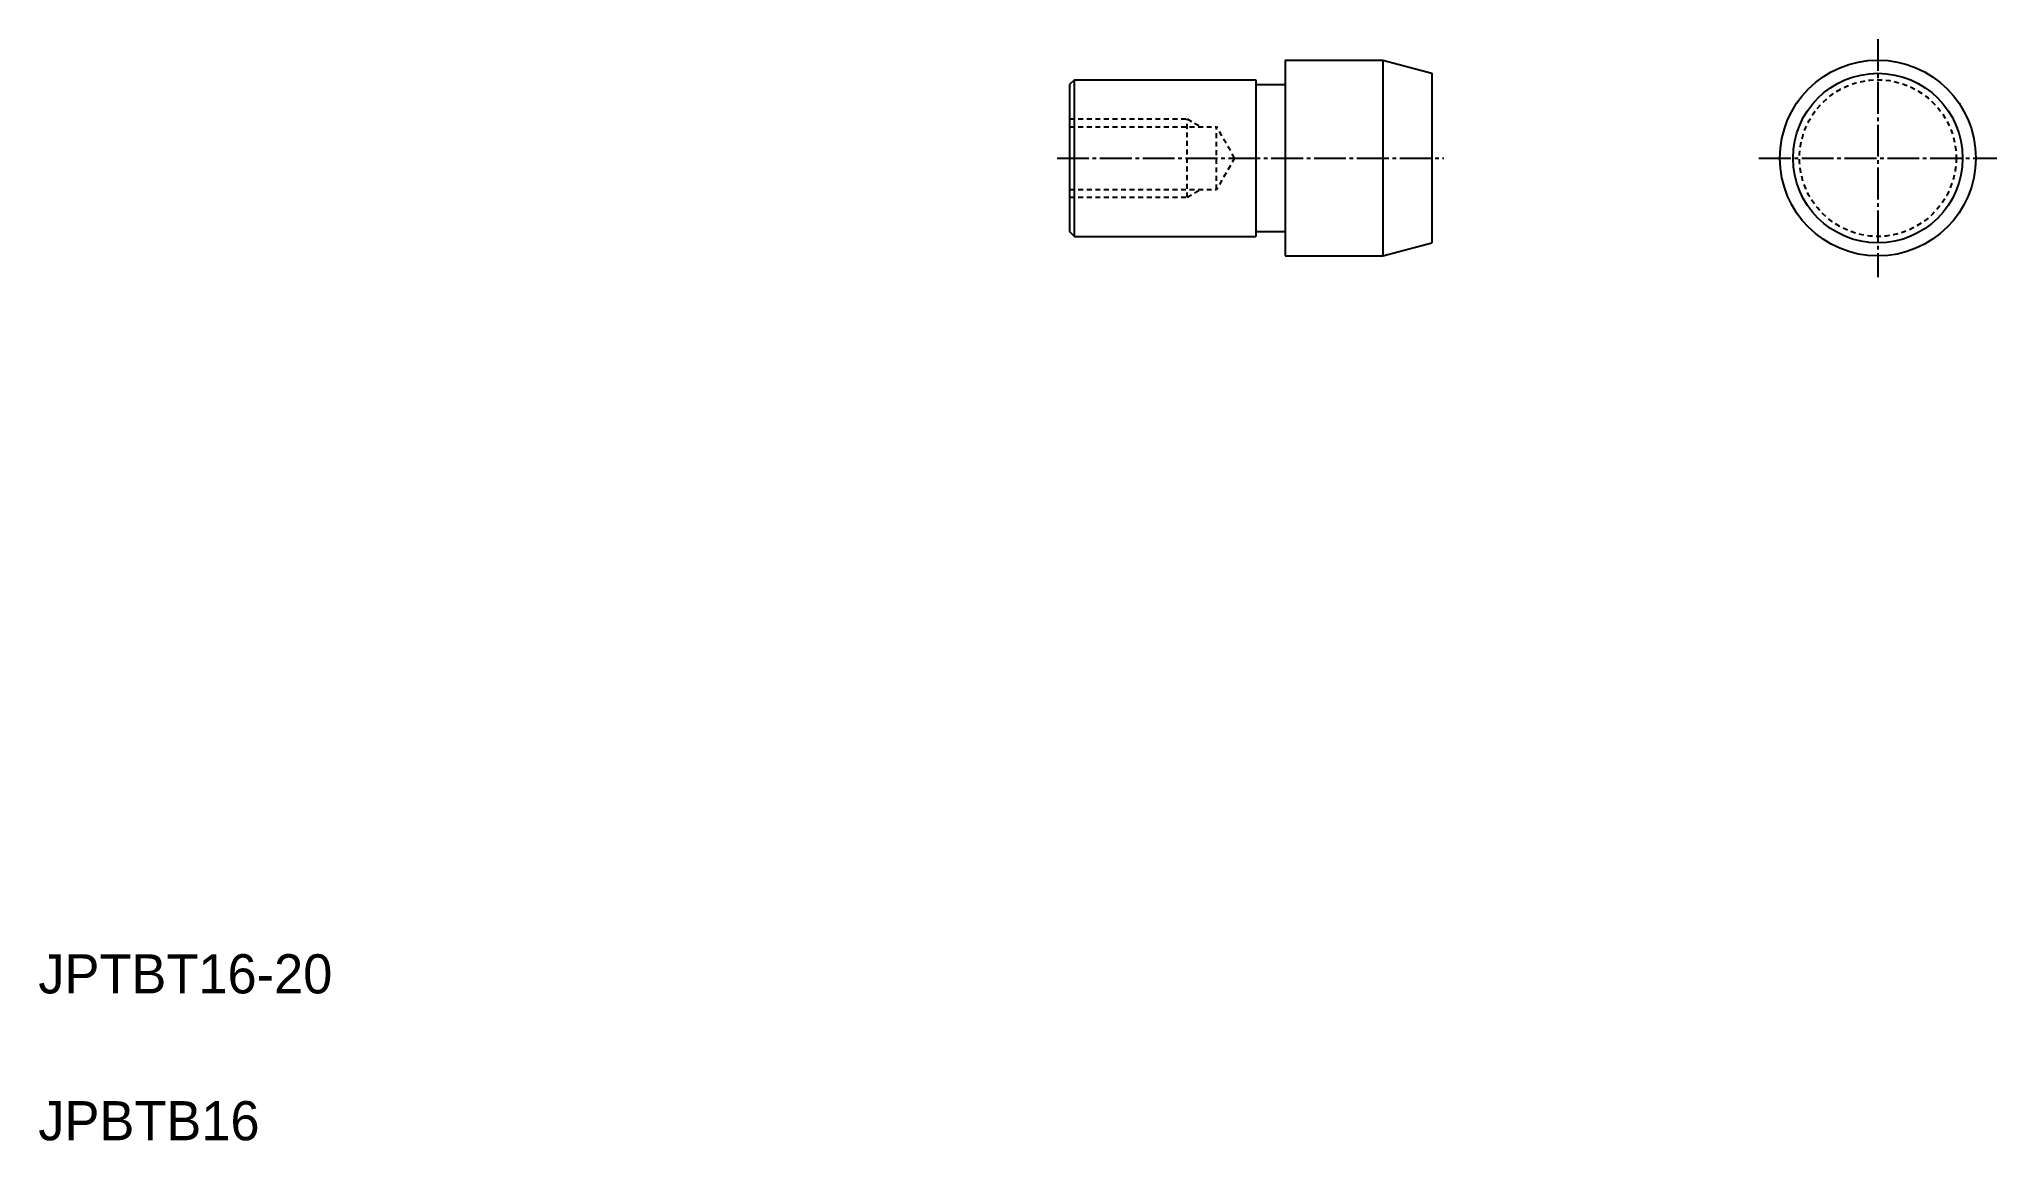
# Model space of a CAD drawing. Extents: x 10 to 210, y 10 to 122.
import ezdxf

# ---------------------------------------------------------------- set-up
doc = ezdxf.new("R2010")
doc.units = 0
doc.header["$LTSCALE"] = 0.25
doc.linetypes.add('CENTER', pattern=[17.5, 13, -1.5, 1.5, -1.5])
doc.linetypes.add('DASHED', pattern=[3.5, 2, -1.5])
doc.layers.get('0').update_dxf_attribs({"linetype": 'CONTINUOUS'})
doc.layers.add('CENTER', color=1, linetype='CENTER')
doc.styles.get("Standard").update_dxf_attribs({"font": 'txt', "height": 3.2})

msp = doc.modelspace()

# ---------------------------------------------------------------- linework, layer by layer
at = {"linetype": 'CONTINUOUS'}
for p, q in [((137.33, 120.31), (137.33, 100.31)), ((137.33, 120.31), (147.33, 120.31)), ((147.33, 120.31), (147.33, 100.31)), ((115.83, 118.31), (115.33, 117.81)), ((115.83, 102.31), (115.83, 118.31)), ((115.83, 118.31), (134.33, 118.31)), ((134.33, 118.31), (134.33, 102.31)), ((152.33, 118.97), (152.33, 101.65)), ((115.33, 117.81), (115.33, 102.81)), ((134.33, 117.81), (137.33, 117.81)), ((115.33, 102.81), (115.83, 102.31)), ((115.83, 102.31), (134.33, 102.31)), ((134.33, 102.81), (137.33, 102.81)), ((137.33, 100.31), (147.33, 100.31))]:
    msp.add_line(p, q, dxfattribs=at)
for p, q in [((147.33, 120.31), (152.33, 118.97)), ((152.33, 114.64), (152.33, 114.64)), ((152.33, 110.31), (152.33, 110.31)), ((147.33, 100.31), (152.33, 101.65))]:
    msp.add_line(p, q)
at = {"color": 3, "linetype": 'DASHED'}
for p, q in [((115.33, 114.31), (127.33, 114.31)), ((127.33, 106.31), (127.33, 114.31)), ((127.33, 114.31), (128.71, 113.51)), ((115.33, 113.51), (130.33, 113.51)), ((132.18, 110.31), (130.33, 113.51)), ((130.33, 107.11), (130.33, 113.51)), ((132.18, 110.31), (130.33, 107.11)), ((115.33, 107.11), (130.33, 107.11)), ((115.33, 106.31), (127.33, 106.31)), ((127.33, 106.31), (128.71, 107.11))]:
    msp.add_line(p, q, dxfattribs=at)
at = {"linetype": 'CONTINUOUS'}
msp.add_circle((197.87, 110.31), 10, dxfattribs=at)
msp.add_circle((197.87, 110.31), 8.66)
at = {"color": 3, "linetype": 'DASHED'}
msp.add_circle((197.87, 110.31), 8, dxfattribs=at)
at = {"layer": 'CENTER', "color": 1, "linetype": 'CENTER'}
for p, q in [((197.87, 122.46), (197.87, 98.16)), ((114.04, 110.31), (153.55, 110.31)), ((185.73, 110.31), (210.02, 110.31))]:
    msp.add_line(p, q, dxfattribs=at)

# ---------------------------------------------------------------- texts
for s, p in [('JPTBT16-20', (10, 25)), ('JPBTB16', (10, 10))]:
    msp.add_text(s, height=4).set_placement(p)

doc.saveas('drawing.dxf')
